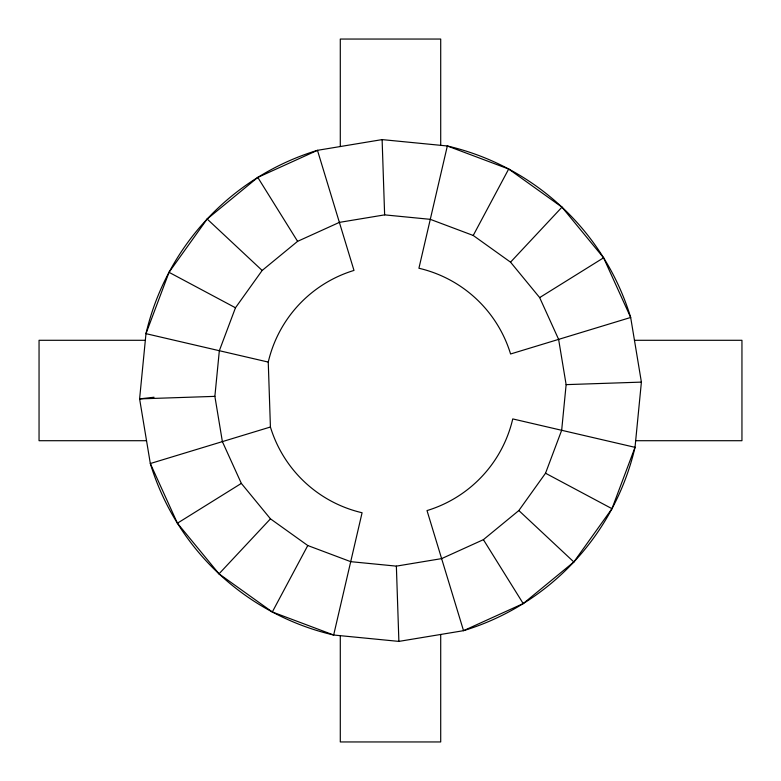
<?xml version="1.0" encoding="UTF-8"?>
<svg xmlns="http://www.w3.org/2000/svg" width="781" height="781" viewBox="0 0 781 781"><rect width="100%" height="100%" fill="white"/><g stroke="black" fill="none" stroke-linecap="round" stroke-linejoin="round"><path stroke-width="1.17" d="M214.873 396.367L219.334 350.718L235.471 307.773L262.162 270.46L297.6 241.339L339.374 222.38L384.633 214.873L430.282 219.334L473.227 235.471L510.54 262.162L539.661 297.6L558.62 339.374L566.127 384.633L561.666 430.282L545.528 473.227L518.838 510.54L483.4 539.661L441.626 558.62L396.367 566.127L350.718 561.666L307.773 545.528L270.46 518.838L241.339 483.4L222.38 441.626L214.873 396.367L139.604 398.886L145.979 333.663L169.028 272.315L207.16 219.022L257.789 177.414L317.467 150.323L382.114 139.604L447.337 145.979L508.685 169.028L561.978 207.16L603.586 257.789L630.677 317.467L641.396 382.114L635.021 447.337L611.972 508.685L573.84 561.978L523.211 603.586L463.533 630.677L398.886 641.396L333.663 635.021L272.315 611.972L219.022 573.84L177.414 523.211L150.323 463.533L139.604 398.886L154.052 397.236M272.315 611.972L307.773 545.528M473.227 235.471L508.685 169.028M219.022 573.84L270.46 518.838M510.54 262.162L561.978 207.16M177.414 523.211L241.339 483.4M539.661 297.6L603.586 257.789M270.421 427.012L150.323 463.533A251.033 251.033 0 0 0 333.663 635.021L362.081 512.746A125.507 125.507 0 0 1 270.421 427.012L268.254 362.081A125.507 125.507 0 0 1 353.988 270.421L317.467 150.323A251.033 251.033 0 0 0 145.979 333.663L268.254 362.081M566.127 384.633L641.396 382.114M145.334 340.291L39.05 340.291L39.05 440.709L146.535 440.709M634.465 340.291L741.95 340.291L741.95 440.709L635.666 440.709M169.028 272.315L235.471 307.773M545.528 473.227L611.972 508.685M207.16 219.022L262.162 270.46M518.838 510.54L573.84 561.978M257.789 177.414L297.6 241.339M483.4 539.661L523.211 603.586M382.114 139.604L384.633 214.873M396.367 566.127L398.886 641.396M440.709 145.334L440.709 39.05L340.291 39.05L340.291 146.535M440.709 634.465L440.709 741.95L340.291 741.95L340.291 635.666M447.337 145.979L418.919 268.254A125.507 125.507 0 0 1 510.579 353.988L630.677 317.467A251.033 251.033 0 0 0 447.337 145.979M635.021 447.337L512.746 418.919A125.507 125.507 0 0 1 427.012 510.579L463.533 630.677A251.033 251.033 0 0 0 635.021 447.337"/></g></svg>
